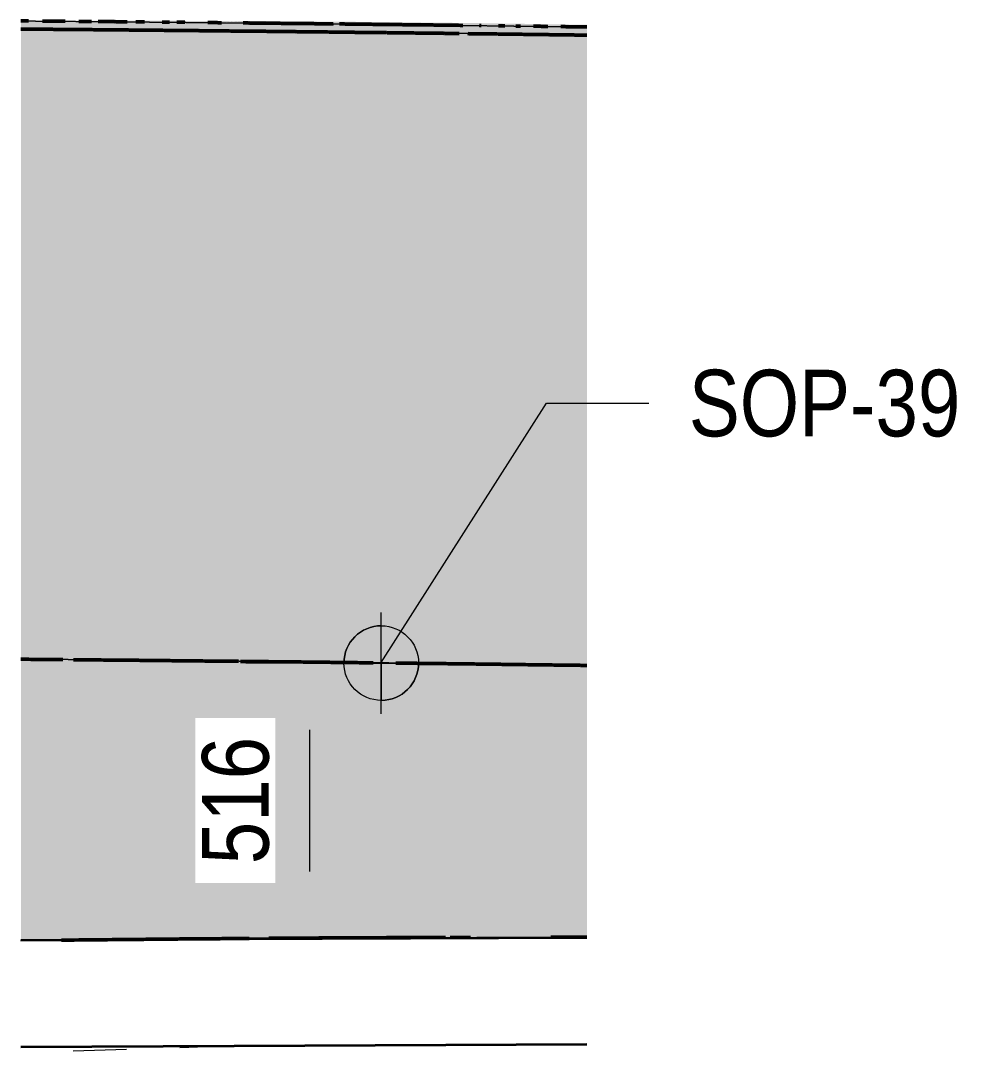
# Model space of a CAD drawing. Header units: metres. Extents: x 0 to 258, y 3 to 25.
# Drawn here: x 69.415 to 71.178, y 21.709 to 23.645 of the extents above; entities that cross this region are included whole.
import ezdxf

# ---------------------------------------------------------------- set-up
doc = ezdxf.new("R2010")
doc.units = ezdxf.units.M
doc.linetypes.add('JacobsDash', pattern=[0.0045, 0.003, -0.0015])
doc.layers.get('Defpoints').update_dxf_attribs({"color": 41})
for name, color, linetype, lineweight in [('A-ANNO-DIMS', 7, 'Continuous', 9), ('A-ANNO-NOTE', 7, 'Continuous', 9), ('A-FLOR', 7, 'Continuous', 50), ('A-FLOR-HDLN', 7, 'JacobsDash', 18), ('G-ANNO-TEXT', 7, 'Continuous', 9)]:
    doc.layers.add(name, color=color, linetype=linetype, lineweight=lineweight)
doc.styles.add('Arial Narrow_2', font='ARIALN.TTF', dxfattribs={"height": 0.125})
doc.dimstyles.new('Dimension_Standard_O__mm_', dxfattribs={"dimscale": 0.3048, "dimtxt": 0.127929, "dimasz": 0.410105, "dimexe": 0.393701, "dimexo": 0.246063, "dimgap": 0.246063, "dimtad": 1, "dimdec": 0, "dimlfac": 1000, "dimzin": 0, "dimdsep": 46, "dimtxsty": 'Arial Narrow_2', "dimsah": 1, "dimcen": 0.09, "dimaunit": 1, "dimadec": 4, "dimazin": 0, "dimtfac": 1, "dimtdec": 4, "dimtix": 1, "dimtmove": 0, "dimatfit": 3, "dimfxl": 1, "dimtvp": 1, "dimtfill": 1, "dimtolj": 1, "dimtzin": 0, "dimlwd": 18, "dimlwe": 18, "dimarcsym": 2})

# ---------------------------------------------------------------- blocks, each defined once
blk = doc.blocks.new('CS_SYMB_SETOUT POINT - 5mm-2022283-Section 185')
at = {"layer": 'A-ANNO-NOTE'}
h = blk.add_hatch(color=256, dxfattribs=at)
edge = h.paths.add_edge_path()
edge.add_line((399.7907, 22.5095), (399.7907, 22.4395))
edge.add_line((399.7907, 22.4395), (399.7207, 22.4395))
edge.add_arc((399.7907, 22.4395), 0.07, 90, 180, ccw=False)
h = blk.add_hatch(color=256, dxfattribs=at)
edge = h.paths.add_edge_path()
edge.add_line((399.7907, 22.3695), (399.7907, 22.4395))
edge.add_line((399.7907, 22.4395), (399.8607, 22.4395))
edge.add_arc((399.7907, 22.4395), 0.07, 270, 360, ccw=False)
for p, q in [((399.7907, 22.3445), (399.7907, 22.5345)), ((399.7907, 22.4395), (399.7907, 22.5095)), ((399.6957, 22.4395), (399.8857, 22.4395)), ((399.7207, 22.4395), (399.7907, 22.4395)), ((399.8607, 22.4395), (399.7907, 22.4395)), ((399.7907, 22.4395), (399.7907, 22.3695))]:
    blk.add_line(p, q, dxfattribs=at)
blk.add_circle((399.7907, 22.4395), 0.07, dxfattribs=at)
for start, end in [(90, 180), (270, 360)]:
    blk.add_arc((399.7907, 22.4395), 0.07, start, end, dxfattribs=at)
blk = doc.blocks.new('DIMBLOCK24-Section 185')
at = {"layer": 'A-ANNO-DIMS', "color": 0, "lineweight": 18, "transparency": 16777216}
for p, q in [((69.9213, 22.4395), (69.8374, 22.4395)), ((69.9574, 22.0485), (69.9574, 22.3145)), ((69.9913, 21.9235), (69.8374, 21.9235))]:
    blk.add_line(p, q, dxfattribs=at)
at = {"layer": 'A-ANNO-DIMS', "color": 0, "transparency": 16777216}
for points in [[(69.9365, 22.3145), (69.9782, 22.3145), (69.9574, 22.4395)], [(69.9365, 22.0485), (69.9782, 22.0485), (69.9574, 21.9235)]]:
    blk.add_solid(points, dxfattribs=at)
at = {"layer": 'Defpoints', "color": 0, "transparency": 16777216}
for p in [(69.9574, 22.4395), (69.9963, 22.4395), (70.0663, 21.9235)]:
    blk.add_point(p, dxfattribs=at)
at = {"layer": 'A-ANNO-DIMS', "color": 0, "lineweight": 18, "transparency": 16777216, "insert": (69.8185, 22.1815), "char_height": 0.125, "width": 0.285099, "attachment_point": 5, "rotation": 90, "style": 'Arial Narrow_2', "bg_fill": 3, "box_fill_scale": 1.1, "bg_fill_color": 256, "bg_fill_true_color": 13158600, "bg_fill_transparency": 0}
blk.add_mtext('\\A1;516', dxfattribs=at)

msp = doc.modelspace()

# ---------------------------------------------------------------- hatches: boundary and pattern name
at = {"layer": 'A-FLOR', "true_color": 0xc0c0c0}
for points in [[(70.4773, 23.618), (70.4773, 23.6334), (69.9855, 23.6394), (69.4987, 23.6441), (69.4154, 23.6448), (69.4154, 23.6294), (69.88, 23.6251), (70.3445, 23.6197), (70.454, 23.6183)], [(70.4773, 22.4351), (70.4773, 23.618), (69.9527, 23.6243), (69.4798, 23.6289), (69.4154, 23.6294), (69.4154, 22.4467), (69.8831, 22.4421), (70.4667, 22.4352)], [(69.4154, 21.919), (69.5866, 21.9204), (69.956, 21.9234), (70.2956, 21.9248), (70.4773, 21.9252), (70.4773, 22.4351), (69.9267, 22.4417), (69.4154, 22.4467), (69.4154, 21.9211)], [(69.4834, 21.9193), (70.4401, 21.9238), (70.4773, 21.9242), (70.4773, 21.9252), (70.1067, 21.9242), (69.7768, 21.9221), (69.5151, 21.9197)]]:
    msp.add_hatch(color=9, dxfattribs=at).paths.add_polyline_path(points)
h = msp.add_hatch(color=9, dxfattribs=at)
h.paths.add_polyline_path([(70.4773, 23.6334), (70.4773, 23.6375), (70.3058, 23.6401), (70.2389, 23.641), (70.0888, 23.6426), (69.9934, 23.6435), (69.8264, 23.6446), (69.7914, 23.6414), (70.3232, 23.6354), (70.465, 23.6336)])
h.paths.add_polyline_path([(69.752, 23.6418), (69.8094, 23.6447), (69.7651, 23.6448), (69.7638, 23.6448), (69.723, 23.6421), (69.7473, 23.6418)])
h.paths.add_polyline_path([(69.7914, 23.6414), (69.8136, 23.6438), (69.8264, 23.6446), (69.8263, 23.6446), (69.8094, 23.6446), (69.8098, 23.6447), (69.752, 23.6418), (69.7787, 23.6415)])
edge = h.paths.add_edge_path()
edge.add_line((69.5067, 23.6453), (69.4299, 23.6447))
edge.add_line((69.4299, 23.6447), (69.4896, 23.6445))
edge.add_line((69.4896, 23.6445), (69.4987, 23.6449))
edge.add_line((69.4987, 23.6449), (69.5068, 23.6453))
h.paths.add_polyline_path([(69.723, 23.6421), (69.7637, 23.6448), (69.5068, 23.6453), (69.4844, 23.6442), (69.708, 23.6422)])

# ---------------------------------------------------------------- linework, layer by layer
at = {"layer": 'A-FLOR', "lineweight": 35}
for p, q in [((69.8152, 21.9211), (69.4154, 21.919)), ((70.4773, 21.924), (69.8152, 21.9211)), ((69.4154, 21.719), (69.8152, 21.7211)), ((69.8152, 21.7211), (70.4773, 21.724))]:
    msp.add_line(p, q, dxfattribs=at)
at = {"layer": 'A-FLOR'}
for points in [[(69.4153, 23.6448), (69.4162, 23.6448), (69.417, 23.6448), (69.4179, 23.6448)], [(70.0129, 23.6391), (70.014, 23.639), (70.0152, 23.639), (70.0163, 23.639)], [(70.465, 23.6336), (70.4689, 23.6336), (70.4729, 23.6335), (70.4769, 23.6334)], [(69.4346, 22.4465), (69.4281, 22.4466), (69.4217, 22.4466), (69.4154, 22.4467)], [(69.4943, 22.446), (69.4876, 22.4461), (69.4809, 22.4461), (69.4743, 22.4462)], [(69.5544, 22.4454), (69.541, 22.4456), (69.5276, 22.4457), (69.5143, 22.4458)], [(69.5151, 21.9197), (69.5388, 21.9199), (69.5626, 21.9202), (69.5866, 21.9204)], [(69.5866, 21.9204), (69.5986, 21.9205), (69.6228, 21.9208), (69.6593, 21.9211), (69.6955, 21.9215), (69.7198, 21.9217), (69.7322, 21.9218)], [(69.8071, 21.9224), (69.8195, 21.9225), (69.8316, 21.9226), (69.8437, 21.9226)], [(69.8803, 21.9229), (69.8927, 21.923), (69.918, 21.9232), (69.9434, 21.9233), (69.956, 21.9234)], [(69.956, 21.9234), (69.9686, 21.9235), (69.9936, 21.9236), (70.0186, 21.9237), (70.0311, 21.9238)], [(70.0311, 21.9238), (70.0437, 21.9239), (70.0689, 21.924), (70.0942, 21.9241), (70.1067, 21.9242)], [(70.1818, 21.9245), (70.1917, 21.9245), (70.2018, 21.9246), (70.2118, 21.9246)], [(70.2205, 21.9246), (70.2334, 21.9247), (70.2464, 21.9247), (70.2589, 21.9247)], [(69.4918, 21.9194), (69.4996, 21.9195), (69.5073, 21.9196), (69.5151, 21.9197)]]:
    msp.add_open_spline(points, degree=3, dxfattribs=at)
for points, knots in [([(69.4179, 23.6448), (69.4187, 23.6448), (69.4215, 23.6448), (69.4253, 23.6447), (69.4284, 23.6447), (69.4293, 23.6447)], [0.0401935463, 0.0401935463, 0.0401935463, 0.0401935463, 0.0402832031, 0.0405273438, 0.0406158485, 0.0406158485, 0.0406158485, 0.0406158485]), ([(69.4556, 23.6445), (69.4561, 23.6445), (69.4593, 23.6445), (69.4653, 23.6444), (69.4725, 23.6444), (69.4783, 23.6443), (69.4839, 23.6443), (69.4907, 23.6442), (69.496, 23.6442), (69.4986, 23.6441)], [0.041461274, 0.041461274, 0.041461274, 0.041461274, 0.041503906, 0.041748047, 0.041992188, 0.042114258, 0.042236328, 0.042480469, 0.042724609, 0.042724609, 0.042724609, 0.042724609]), ([(69.5242, 23.6439), (69.5254, 23.6439), (69.5289, 23.6439), (69.5345, 23.6438), (69.5411, 23.6438), (69.5457, 23.6437), (69.548, 23.6437)], [0.0435736668, 0.0435736668, 0.0435736668, 0.0435736668, 0.0437011719, 0.0439453125, 0.0441894531, 0.0444335938, 0.0444335938, 0.0444335938, 0.0444335938]), ([(69.5602, 23.6436), (69.561, 23.6436), (69.5653, 23.6435), (69.5698, 23.6435), (69.5735, 23.6435)], [0.044840683, 0.044840683, 0.044840683, 0.044840683, 0.044921875, 0.0452622275, 0.0452622275, 0.0452622275, 0.0452622275]), ([(69.4224, 23.6294), (69.4212, 23.6294), (69.4186, 23.6294), (69.4162, 23.6294), (69.4149, 23.6294)], [-0.0406504866, -0.0406504866, -0.0406504866, -0.0406504866, -0.0405273438, -0.0403840216, -0.0403840216, -0.0403840216, -0.0403840216]), ([(69.4498, 23.6292), (69.4497, 23.6292), (69.444, 23.6292), (69.4346, 23.6293), (69.4259, 23.6294), (69.4224, 23.6294)], [-0.0415168889, -0.0415168889, -0.0415168889, -0.0415168889, -0.0415039062, -0.041015625, -0.0406509153, -0.0406509153, -0.0406509153, -0.0406509153]), ([(69.4798, 23.6289), (69.4782, 23.6289), (69.4737, 23.629), (69.4663, 23.629), (69.4578, 23.6291), (69.4524, 23.6291), (69.4498, 23.6292)], [-0.0423839694, -0.0423839694, -0.0423839694, -0.0423839694, -0.0422363281, -0.0419921875, -0.0417480469, -0.041517536, -0.041517536, -0.041517536, -0.041517536]), ([(69.5074, 23.6287), (69.5046, 23.6287), (69.4992, 23.6287), (69.4911, 23.6288), (69.4847, 23.6289), (69.4809, 23.6289), (69.4798, 23.6289)], [-0.0432507773, -0.0432507773, -0.0432507773, -0.0432507773, -0.04296875, -0.0427246094, -0.0424804688, -0.0423841567, -0.0423841567, -0.0423841567, -0.0423841567]), ([(69.5322, 23.6285), (69.5306, 23.6285), (69.5268, 23.6285), (69.5206, 23.6286), (69.5139, 23.6286), (69.5095, 23.6287), (69.5074, 23.6287)], [-0.0441172443, -0.0441172443, -0.0441172443, -0.0441172443, -0.0439453125, -0.0437011719, -0.0434570312, -0.0432512213, -0.0432512213, -0.0432512213, -0.0432512213]), ([(69.558, 23.6282), (69.5574, 23.6282), (69.5516, 23.6283), (69.5435, 23.6284), (69.5358, 23.6284), (69.5328, 23.6285), (69.5322, 23.6285)], [-0.0449840187, -0.0449840187, -0.0449840187, -0.0449840187, -0.044921875, -0.0444335938, -0.0441894531, -0.044117398, -0.044117398, -0.044117398, -0.044117398]), ([(69.5869, 23.628), (69.5846, 23.628), (69.5795, 23.628), (69.5698, 23.6281), (69.5625, 23.6282), (69.558, 23.6282)], [-0.0458506394, -0.0458506394, -0.0458506394, -0.0458506394, -0.0456542969, -0.0454101562, -0.0449842414, -0.0449842414, -0.0449842414, -0.0449842414]), ([(69.5735, 23.6435), (69.5751, 23.6435), (69.5794, 23.6434), (69.5865, 23.6434), (69.5946, 23.6433), (69.5999, 23.6432), (69.6024, 23.6432)], [0.0452626832, 0.0452626832, 0.0452626832, 0.0452626832, 0.0454101562, 0.0456542969, 0.0458984375, 0.046107207, 0.046107207, 0.046107207, 0.046107207]), ([(69.6167, 23.6277), (69.6158, 23.6277), (69.6121, 23.6277), (69.6057, 23.6278), (69.5972, 23.6279), (69.5909, 23.6279), (69.5875, 23.628), (69.5869, 23.628)], [-0.04671726, -0.04671726, -0.04671726, -0.04671726, -0.0466308594, -0.0463867188, -0.0461425781, -0.0458984375, -0.0458510001, -0.0458510001, -0.0458510001, -0.0458510001]), ([(69.6024, 23.6432), (69.6028, 23.6432), (69.6061, 23.6432), (69.6102, 23.6431), (69.6139, 23.6431), (69.6149, 23.6431)], [0.0461075835, 0.0461075835, 0.0461075835, 0.0461075835, 0.0461425781, 0.0463867188, 0.0464701205, 0.0464701205, 0.0464701205, 0.0464701205]), ([(69.6439, 23.6274), (69.6417, 23.6275), (69.6346, 23.6275), (69.6255, 23.6276), (69.6185, 23.6277), (69.6167, 23.6277)], [-0.0475831857, -0.0475831857, -0.0475831857, -0.0475831857, -0.0473632812, -0.046875, -0.0467174494, -0.0467174494, -0.0467174494, -0.0467174494]), ([(69.6307, 23.643), (69.635, 23.6429), (69.6405, 23.6429), (69.6458, 23.6428), (69.647, 23.6428)], [0.0469529566, 0.0469529566, 0.0469529566, 0.0469529566, 0.0473632812, 0.0474836017, 0.0474836017, 0.0474836017, 0.0474836017]), ([(69.6693, 23.6272), (69.6682, 23.6272), (69.6646, 23.6272), (69.6588, 23.6273), (69.6516, 23.6274), (69.6466, 23.6274), (69.644, 23.6274)], [-0.0484497716, -0.0484497716, -0.0484497716, -0.0484497716, -0.0483398438, -0.0480957031, -0.0478515625, -0.0475838807, -0.0475838807, -0.0475838807, -0.0475838807]), ([(69.697, 23.6269), (69.6916, 23.627), (69.6821, 23.6271), (69.6731, 23.6272), (69.6693, 23.6272)], [-0.0493164062, -0.0493164062, -0.0493164062, -0.0493164062, -0.048828125, -0.0484505014, -0.0484505014, -0.0484505014, -0.0484505014]), ([(69.6806, 23.6425), (69.6825, 23.6425), (69.6869, 23.6424), (69.6914, 23.6424), (69.694, 23.6424)], [0.0486422843, 0.0486422843, 0.0486422843, 0.0486422843, 0.048828125, 0.0490651947, 0.0490651947, 0.0490651947, 0.0490651947]), ([(69.7276, 23.6266), (69.726, 23.6267), (69.7215, 23.6267), (69.711, 23.6268), (69.7025, 23.6269), (69.697, 23.6269)], [-0.050183272, -0.050183272, -0.050183272, -0.050183272, -0.0500488281, -0.0498046875, -0.0493164062, -0.0493164062, -0.0493164062, -0.0493164062]), ([(69.708, 23.6422), (69.7117, 23.6422), (69.7165, 23.6421), (69.7215, 23.6421), (69.7226, 23.6421)], [0.0494871846, 0.0494871846, 0.0494871846, 0.0494871846, 0.0498046875, 0.0499027702, 0.0499027702, 0.0499027702, 0.0499027702]), ([(69.757, 23.6264), (69.7541, 23.6264), (69.7459, 23.6265), (69.736, 23.6266), (69.7289, 23.6266), (69.7276, 23.6266)], [-0.0510503634, -0.0510503634, -0.0510503634, -0.0510503634, -0.05078125, -0.0502929688, -0.0501837427, -0.0501837427, -0.0501837427, -0.0501837427]), ([(69.7839, 23.6261), (69.7823, 23.6261), (69.7759, 23.6262), (69.767, 23.6263), (69.7594, 23.6263), (69.7571, 23.6264)], [-0.0519169841, -0.0519169841, -0.0519169841, -0.0519169841, -0.0517578125, -0.0512695312, -0.0510508588, -0.0510508588, -0.0510508588, -0.0510508588]), ([(69.766, 23.6417), (69.767, 23.6416), (69.7731, 23.6416), (69.7815, 23.6415), (69.7887, 23.6414), (69.7912, 23.6414), (69.7914, 23.6414)], [0.0511769851, 0.0511769851, 0.0511769851, 0.0511769851, 0.0512695312, 0.0517578125, 0.0520019531, 0.0520218854, 0.0520218854, 0.0520218854, 0.0520218854]), ([(69.8115, 23.6258), (69.8109, 23.6258), (69.8048, 23.6259), (69.7962, 23.626), (69.788, 23.626), (69.7847, 23.6261), (69.7839, 23.6261)], [-0.0527835424, -0.0527835424, -0.0527835424, -0.0527835424, -0.052734375, -0.0522460938, -0.0520019531, -0.0519171262, -0.0519171262, -0.0519171262, -0.0519171262]), ([(69.8428, 23.6255), (69.8375, 23.6255), (69.8269, 23.6256), (69.8166, 23.6258), (69.8115, 23.6258)], [-0.0536502254, -0.0536502254, -0.0536502254, -0.0536502254, -0.0532226562, -0.0527836047, -0.0527836047, -0.0527836047, -0.0527836047]), ([(69.8326, 23.641), (69.835, 23.641), (69.8404, 23.6409), (69.8459, 23.6408), (69.8489, 23.6408)], [0.0532679382, 0.0532679382, 0.0532679382, 0.0532679382, 0.0534667969, 0.0537109375, 0.0537109375, 0.0537109375, 0.0537109375]), ([(69.8743, 23.6252), (69.8735, 23.6252), (69.87, 23.6252), (69.8648, 23.6253), (69.8589, 23.6253), (69.8527, 23.6254), (69.8474, 23.6254), (69.8436, 23.6255), (69.8428, 23.6255)], [-0.0545165159, -0.0545165159, -0.0545165159, -0.0545165159, -0.0544433594, -0.0541992188, -0.0540771484, -0.0539550781, -0.0537109375, -0.0536503003, -0.0536503003, -0.0536503003, -0.0536503003]), ([(69.8489, 23.6408), (69.852, 23.6408), (69.8566, 23.6407), (69.8628, 23.6407), (69.8687, 23.6406), (69.8758, 23.6405), (69.8865, 23.6404), (69.8958, 23.6403), (69.9022, 23.6403), (69.9042, 23.6402)], [0.053710938, 0.053710938, 0.053710938, 0.053710938, 0.053955078, 0.054077148, 0.054199219, 0.054443359, 0.0546875, 0.055175781, 0.055401247, 0.055401247, 0.055401247, 0.055401247]), ([(69.9002, 23.6249), (69.8983, 23.6249), (69.8919, 23.625), (69.8833, 23.6251), (69.8762, 23.6251), (69.8743, 23.6252)], [-0.0553834668, -0.0553834668, -0.0553834668, -0.0553834668, -0.0551757812, -0.0546875, -0.0545168461, -0.0545168461, -0.0545168461, -0.0545168461]), ([(69.924, 23.6246), (69.9231, 23.6246), (69.9197, 23.6247), (69.9144, 23.6247), (69.9078, 23.6248), (69.9031, 23.6249), (69.9005, 23.6249), (69.9002, 23.6249)], [-0.0562495458, -0.0562495458, -0.0562495458, -0.0562495458, -0.0561523438, -0.0559082031, -0.0556640625, -0.0554199219, -0.0553837082, -0.0553837082, -0.0553837082, -0.0553837082]), ([(69.9042, 23.6402), (69.9044, 23.6402), (69.9068, 23.6402), (69.9112, 23.6402), (69.9166, 23.6401), (69.9208, 23.6401), (69.9239, 23.64), (69.926, 23.64), (69.9269, 23.64)], [0.0554014865, 0.0554014865, 0.0554014865, 0.0554014865, 0.0554199219, 0.0556640625, 0.0559082031, 0.0560302734, 0.0561523438, 0.0562463868, 0.0562463868, 0.0562463868, 0.0562463868]), ([(69.9527, 23.6243), (69.947, 23.6244), (69.9387, 23.6245), (69.9295, 23.6246), (69.9255, 23.6246), (69.9241, 23.6246)], [-0.057116361, -0.057116361, -0.057116361, -0.057116361, -0.056640625, -0.0563964844, -0.0562500874, -0.0562500874, -0.0562500874, -0.0562500874]), ([(69.9269, 23.64), (69.9284, 23.64), (69.9323, 23.6399), (69.9412, 23.6398), (69.9491, 23.6398), (69.9543, 23.6397)], [0.0562465176, 0.0562465176, 0.0562465176, 0.0562465176, 0.0563964844, 0.056640625, 0.0570912871, 0.0570912871, 0.0570912871, 0.0570912871]), ([(69.9849, 23.624), (69.9833, 23.624), (69.9787, 23.624), (69.971, 23.6241), (69.9619, 23.6242), (69.9559, 23.6243), (69.9528, 23.6243), (69.9527, 23.6243)], [-0.0579830009, -0.0579830009, -0.0579830009, -0.0579830009, -0.0578613281, -0.0576171875, -0.0573730469, -0.0571289062, -0.0571167081, -0.0571167081, -0.0571167081, -0.0571167081]), ([(69.9544, 23.6397), (69.9548, 23.6397), (69.9581, 23.6397), (69.9644, 23.6396), (69.9735, 23.6395), (69.9805, 23.6394), (69.9846, 23.6394), (69.9855, 23.6394)], [0.0570914632, 0.0570914632, 0.0570914632, 0.0570914632, 0.0571289062, 0.0573730469, 0.0576171875, 0.0578613281, 0.0579356555, 0.0579356555, 0.0579356555, 0.0579356555]), ([(69.9855, 23.6394), (69.9877, 23.6393), (69.993, 23.6393), (69.9982, 23.6392), (70.0012, 23.6392), (70.0014, 23.6392)], [0.0579361874, 0.0579361874, 0.0579361874, 0.0579361874, 0.0581054688, 0.0583496094, 0.0583590636, 0.0583590636, 0.0583590636, 0.0583590636]), ([(70.0163, 23.639), (70.0198, 23.639), (70.0287, 23.6389), (70.0378, 23.6388), (70.0435, 23.6387), (70.044, 23.6387)], [0.0587814908, 0.0587814908, 0.0587814908, 0.0587814908, 0.0590820312, 0.0595703125, 0.0596259879, 0.0596259879, 0.0596259879, 0.0596259879]), ([(70.0441, 23.6387), (70.046, 23.6387), (70.0505, 23.6386), (70.0572, 23.6386), (70.0639, 23.6385), (70.0682, 23.6384), (70.07, 23.6384)], [0.0596264921, 0.0596264921, 0.0596264921, 0.0596264921, 0.0598144531, 0.0600585938, 0.0603027344, 0.0604708882, 0.0604708882, 0.0604708882, 0.0604708882]), ([(70.07, 23.6384), (70.0708, 23.6384), (70.0767, 23.6383), (70.0856, 23.6382), (70.0943, 23.6381), (70.0975, 23.6381), (70.0979, 23.6381)], [0.0604711794, 0.0604711794, 0.0604711794, 0.0604711794, 0.060546875, 0.0610351562, 0.0612792969, 0.0613156026, 0.0613156026, 0.0613156026, 0.0613156026]), ([(70.0979, 23.6381), (70.1003, 23.6381), (70.1055, 23.638), (70.1138, 23.6379), (70.1216, 23.6378), (70.1264, 23.6378), (70.1282, 23.6378)], [0.0613157885, 0.0613157885, 0.0613157885, 0.0613157885, 0.0615234375, 0.0617675781, 0.0620117188, 0.0621606888, 0.0621606888, 0.0621606888, 0.0621606888]), ([(70.1282, 23.6378), (70.1294, 23.6377), (70.1335, 23.6377), (70.1432, 23.6376), (70.1517, 23.6375), (70.1572, 23.6374), (70.1574, 23.6374)], [0.0621609837, 0.0621609837, 0.0621609837, 0.0621609837, 0.0622558594, 0.0625, 0.0629882812, 0.0630055891, 0.0630055891, 0.0630055891, 0.0630055891]), ([(70.1574, 23.6374), (70.1626, 23.6374), (70.1703, 23.6373), (70.1792, 23.6372), (70.1831, 23.6371), (70.1844, 23.6371)], [0.0630056187, 0.0630056187, 0.0630056187, 0.0630056187, 0.0634765625, 0.0637207031, 0.0638504263, 0.0638504263, 0.0638504263, 0.0638504263]), ([(70.1844, 23.6371), (70.1856, 23.6371), (70.188, 23.6371), (70.1917, 23.637), (70.1969, 23.6369), (70.2038, 23.6369), (70.2096, 23.6368), (70.2126, 23.6368)], [0.0638504893, 0.0638504893, 0.0638504893, 0.0638504893, 0.0639648438, 0.0640869141, 0.0642089844, 0.064453125, 0.0646972656, 0.0646972656, 0.0646972656, 0.0646972656]), ([(70.2126, 23.6368), (70.2155, 23.6367), (70.2246, 23.6366), (70.2353, 23.6365), (70.2429, 23.6364), (70.2443, 23.6364)], [0.0646972656, 0.0646972656, 0.0646972656, 0.0646972656, 0.0649414062, 0.0654296875, 0.0655401267, 0.0655401267, 0.0655401267, 0.0655401267]), ([(70.2755, 23.636), (70.2757, 23.636), (70.2767, 23.636), (70.2777, 23.636), (70.2785, 23.636)], [0.06638519019, 0.06638519019, 0.06638519019, 0.06638519019, 0.06640625, 0.0664760935, 0.0664760935, 0.0664760935, 0.0664760935]), ([(70.3113, 23.6356), (70.3133, 23.6355), (70.3171, 23.6355), (70.3211, 23.6354), (70.3232, 23.6354)], [0.0676449814, 0.0676449814, 0.0676449814, 0.0676449814, 0.0678710938, 0.0680749907, 0.0680749907, 0.0680749907, 0.0680749907]), ([(70.344, 23.6352), (70.3458, 23.6351), (70.3486, 23.6351), (70.3514, 23.6351), (70.3523, 23.635)], [0.0686952668, 0.0686952668, 0.0686952668, 0.0686952668, 0.0688476562, 0.068919459, 0.068919459, 0.068919459, 0.068919459]), ([(70.377, 23.6347), (70.3773, 23.6347), (70.3799, 23.6347), (70.3826, 23.6347), (70.385, 23.6346)], [0.0695591348, 0.0695591348, 0.0695591348, 0.0695591348, 0.0695800781, 0.0697644861, 0.0697644861, 0.0697644861, 0.0697644861]), ([(70.385, 23.6346), (70.3857, 23.6346), (70.3897, 23.6346), (70.3961, 23.6345), (70.4015, 23.6344), (70.4038, 23.6344)], [0.0697647913, 0.0697647913, 0.0697647913, 0.0697647913, 0.0698242188, 0.0700683594, 0.070267717, 0.070267717, 0.070267717, 0.070267717]), ([(70.4285, 23.6341), (70.4311, 23.634), (70.4352, 23.634), (70.4391, 23.6339), (70.4407, 23.6339)], [0.0710321705, 0.0710321705, 0.0710321705, 0.0710321705, 0.0712890625, 0.0714543372, 0.0714543372, 0.0714543372, 0.0714543372]), ([(70.4407, 23.6339), (70.4437, 23.6339), (70.449, 23.6338), (70.4567, 23.6337), (70.4618, 23.6336), (70.4646, 23.6336), (70.465, 23.6336)], [0.0714545919, 0.0714545919, 0.0714545919, 0.0714545919, 0.0717773438, 0.0720214844, 0.072265625, 0.0722991802, 0.0722991802, 0.0722991802, 0.0722991802]), ([(70.0449, 23.6233), (70.0434, 23.6233), (70.0366, 23.6234), (70.0244, 23.6235), (70.0075, 23.6237), (69.9942, 23.6239), (69.9865, 23.624), (69.9849, 23.624)], [-0.05971657, -0.05971657, -0.05971657, -0.05971657, -0.059570312, -0.059082031, -0.05859375, -0.058105469, -0.057983329, -0.057983329, -0.057983329, -0.057983329]), ([(70.072, 23.623), (70.0716, 23.623), (70.0686, 23.623), (70.063, 23.6231), (70.0554, 23.6232), (70.0495, 23.6233), (70.0459, 23.6233), (70.0449, 23.6233)], [-0.060582625, -0.060582625, -0.060582625, -0.060582625, -0.060546875, -0.0603027344, -0.0600585938, -0.0598144531, -0.0597167825, -0.0597167825, -0.0597167825, -0.0597167825]), ([(70.1014, 23.6227), (70.0994, 23.6227), (70.0946, 23.6227), (70.0847, 23.6229), (70.0769, 23.6229), (70.072, 23.623)], [-0.0614496279, -0.0614496279, -0.0614496279, -0.0614496279, -0.0612792969, -0.0610351562, -0.0605831908, -0.0605831908, -0.0605831908, -0.0605831908]), ([(70.1327, 23.6223), (70.132, 23.6223), (70.1283, 23.6223), (70.1217, 23.6224), (70.1127, 23.6225), (70.106, 23.6226), (70.1022, 23.6227), (70.1014, 23.6227)], [-0.0623157801, -0.0623157801, -0.0623157801, -0.0623157801, -0.0622558594, -0.0620117188, -0.0617675781, -0.0615234375, -0.0614498115, -0.0614498115, -0.0614498115, -0.0614498115]), ([(70.1624, 23.622), (70.1602, 23.622), (70.1527, 23.6221), (70.1429, 23.6222), (70.1349, 23.6223), (70.1327, 23.6223)], [-0.0631828571, -0.0631828571, -0.0631828571, -0.0631828571, -0.0629882812, -0.0625, -0.0623164321, -0.0623164321, -0.0623164321, -0.0623164321]), ([(70.1902, 23.6216), (70.1893, 23.6216), (70.1858, 23.6217), (70.1798, 23.6218), (70.1714, 23.6218), (70.1656, 23.6219), (70.1624, 23.622)], [-0.0640492936, -0.0640492936, -0.0640492936, -0.0640492936, -0.0639648438, -0.0637207031, -0.0634765625, -0.0631830528, -0.0631830528, -0.0631830528, -0.0631830528]), ([(70.2207, 23.6213), (70.2179, 23.6213), (70.2122, 23.6214), (70.2036, 23.6215), (70.1962, 23.6216), (70.1919, 23.6216), (70.1902, 23.6216)], [-0.0649160705, -0.0649160705, -0.0649160705, -0.0649160705, -0.0646972656, -0.064453125, -0.0642089844, -0.0640496735, -0.0640496735, -0.0640496735, -0.0640496735]), ([(70.2372, 23.6211), (70.232, 23.6211), (70.2264, 23.6212), (70.221, 23.6213), (70.2207, 23.6213)], [-0.0653499291, -0.0653499291, -0.0653499291, -0.0653499291, -0.0649414062, -0.0649162942, -0.0649162942, -0.0649162942, -0.0649162942]), ([(70.2842, 23.6205), (70.2817, 23.6205), (70.2765, 23.6206), (70.2681, 23.6207), (70.2603, 23.6208), (70.2555, 23.6208), (70.2538, 23.6209)], [-0.0666494049, -0.0666494049, -0.0666494049, -0.0666494049, -0.06640625, -0.0661621094, -0.0659179688, -0.0657832362, -0.0657832362, -0.0657832362, -0.0657832362]), ([(70.3086, 23.6202), (70.3074, 23.6202), (70.3019, 23.6203), (70.294, 23.6204), (70.2867, 23.6205), (70.2842, 23.6205)], [-0.0675155516, -0.0675155516, -0.0675155516, -0.0675155516, -0.0673828125, -0.0668945312, -0.0666495355, -0.0666495355, -0.0666495355, -0.0666495355]), ([(70.3341, 23.6199), (70.3339, 23.6199), (70.3308, 23.6199), (70.3252, 23.62), (70.3182, 23.6201), (70.3127, 23.6201), (70.3096, 23.6202), (70.3086, 23.6202)], [-0.0683825262, -0.0683825262, -0.0683825262, -0.0683825262, -0.068359375, -0.0681152344, -0.0678710938, -0.0676269531, -0.0675161562, -0.0675161562, -0.0675161562, -0.0675161562]), ([(70.3664, 23.6195), (70.3612, 23.6195), (70.3529, 23.6196), (70.3422, 23.6198), (70.3367, 23.6198), (70.3341, 23.6199)], [-0.0692493975, -0.0692493975, -0.0692493975, -0.0692493975, -0.0688476562, -0.0686035156, -0.0683827768, -0.0683827768, -0.0683827768, -0.0683827768]), ([(70.3999, 23.619), (70.3994, 23.619), (70.3958, 23.6191), (70.3858, 23.6192), (70.3751, 23.6194), (70.3676, 23.6195), (70.3665, 23.6195)], [-0.0701159516, -0.0701159516, -0.0701159516, -0.0701159516, -0.0700683594, -0.0698242188, -0.0693359375, -0.0692497434, -0.0692497434, -0.0692497434, -0.0692497434]), ([(70.4288, 23.6187), (70.427, 23.6187), (70.4226, 23.6188), (70.4154, 23.6188), (70.4076, 23.6189), (70.4024, 23.619), (70.3999, 23.619)], [-0.0709826389, -0.0709826389, -0.0709826389, -0.0709826389, -0.0708007812, -0.0705566406, -0.0703125, -0.0701160182, -0.0701160182, -0.0701160182, -0.0701160182]), ([(70.454, 23.6183), (70.4533, 23.6184), (70.4479, 23.6184), (70.4397, 23.6185), (70.4319, 23.6186), (70.4288, 23.6187)], [-0.0718492595, -0.0718492595, -0.0718492595, -0.0718492595, -0.0717773438, -0.0712890625, -0.0709829087, -0.0709829087, -0.0709829087, -0.0709829087]), ([(70.4771, 23.618), (70.4734, 23.6181), (70.4673, 23.6182), (70.4597, 23.6183), (70.4556, 23.6183), (70.454, 23.6183)], [-0.0726060673, -0.0726060673, -0.0726060673, -0.0726060673, -0.072265625, -0.0720214844, -0.0718496672, -0.0718496672, -0.0718496672, -0.0718496672]), ([(69.4743, 22.4462), (69.4729, 22.4462), (69.4597, 22.4463), (69.4464, 22.4464), (69.4347, 22.4465), (69.4346, 22.4465)], [-0.045119277, -0.045119277, -0.045119277, -0.045119277, -0.045, -0.044, -0.043991909, -0.043991909, -0.043991909, -0.043991909]), ([(69.5949, 22.4451), (69.5888, 22.4451), (69.5753, 22.4452), (69.5618, 22.4454), (69.5544, 22.4454)], [-0.048501176, -0.048501176, -0.048501176, -0.048501176, -0.048, -0.047374013, -0.047374013, -0.047374013, -0.047374013]), ([(69.6358, 22.4447), (69.6282, 22.4447), (69.6145, 22.4449), (69.6009, 22.445), (69.5949, 22.4451)], [-0.049628749, -0.049628749, -0.049628749, -0.049628749, -0.049, -0.048501381, -0.048501381, -0.048501381, -0.048501381]), ([(69.6768, 22.4443), (69.6676, 22.4444), (69.654, 22.4445), (69.6403, 22.4446), (69.6358, 22.4447)], [-0.050755723, -0.050755723, -0.050755723, -0.050755723, -0.05, -0.04962908, -0.04962908, -0.04962908, -0.04962908]), ([(69.7182, 22.4439), (69.7134, 22.4439), (69.7025, 22.444), (69.6888, 22.4441), (69.6797, 22.4442), (69.6768, 22.4443)], [-0.051883485, -0.051883485, -0.051883485, -0.051883485, -0.0515, -0.051, -0.050756117, -0.050756117, -0.050756117, -0.050756117]), ([(69.7615, 22.4434), (69.7613, 22.4434), (69.7547, 22.4435), (69.7415, 22.4436), (69.7273, 22.4438), (69.7196, 22.4438), (69.7182, 22.4439)], [-0.053010834, -0.053010834, -0.053010834, -0.053010834, -0.053, -0.0525, -0.052, -0.051883808, -0.051883808, -0.051883808, -0.051883808]), ([(69.8041, 22.443), (69.8025, 22.443), (69.7948, 22.4431), (69.7806, 22.4432), (69.7678, 22.4433), (69.7615, 22.4434)], [-0.054138221, -0.054138221, -0.054138221, -0.054138221, -0.054, -0.0535, -0.053010853, -0.053010853, -0.053010853, -0.053010853]), ([(69.8237, 22.4428), (69.8214, 22.4428), (69.815, 22.4429), (69.8084, 22.4429), (69.8041, 22.443)], [-0.0547022312, -0.0547022312, -0.0547022312, -0.0547022312, -0.0545, -0.0541386739, -0.0541386739, -0.0541386739, -0.0541386739]), ([(69.8427, 22.4426), (69.8397, 22.4426), (69.8347, 22.4427), (69.8296, 22.4427), (69.8275, 22.4427)], [-0.0552651664, -0.0552651664, -0.0552651664, -0.0552651664, -0.055, -0.0548130071, -0.0548130071, -0.0548130071, -0.0548130071]), ([(69.8831, 22.4421), (69.8781, 22.4422), (69.867, 22.4423), (69.8538, 22.4425), (69.8454, 22.4425), (69.8428, 22.4426)], [-0.056392735, -0.056392735, -0.056392735, -0.056392735, -0.056, -0.0555, -0.055265589, -0.055265589, -0.055265589, -0.055265589]), ([(69.9267, 22.4417), (69.9264, 22.4417), (69.9197, 22.4417), (69.9064, 22.4419), (69.8921, 22.442), (69.8844, 22.4421), (69.8831, 22.4421)], [-0.057520144, -0.057520144, -0.057520144, -0.057520144, -0.0575, -0.057, -0.0565, -0.056392957, -0.056392957, -0.056392957, -0.056392957]), ([(69.9697, 22.4412), (69.9678, 22.4412), (69.9597, 22.4413), (69.9455, 22.4415), (69.9329, 22.4416), (69.9267, 22.4417)], [-0.058647693, -0.058647693, -0.058647693, -0.058647693, -0.0585, -0.058, -0.057520325, -0.057520325, -0.057520325, -0.057520325]), ([(70.0122, 22.4407), (70.0025, 22.4408), (69.9883, 22.441), (69.9741, 22.4411), (69.9697, 22.4412)], [-0.05977488, -0.05977488, -0.05977488, -0.05977488, -0.059, -0.05864784, -0.05864784, -0.05864784, -0.05864784]), ([(70.0547, 22.4402), (70.0434, 22.4404), (70.0292, 22.4405), (70.015, 22.4407), (70.0122, 22.4407)], [-0.060902429, -0.060902429, -0.060902429, -0.060902429, -0.06, -0.059775061, -0.059775061, -0.059775061, -0.059775061]), ([(70.076, 22.44), (70.0702, 22.4401), (70.0631, 22.4401), (70.056, 22.4402), (70.0548, 22.4402)], [-0.0614666811, -0.0614666811, -0.0614666811, -0.0614666811, -0.061, -0.0609029842, -0.0609029842, -0.0609029842, -0.0609029842]), ([(70.1396, 22.4393), (70.1376, 22.4393), (70.1306, 22.4394), (70.1236, 22.4394), (70.1185, 22.4395)], [-0.0631570642, -0.0631570642, -0.0631570642, -0.0631570642, -0.063, -0.062593723, -0.062593723, -0.062593723, -0.062593723]), ([(70.1831, 22.4387), (70.1827, 22.4388), (70.1789, 22.4388), (70.1718, 22.4389), (70.1621, 22.439), (70.1514, 22.4391), (70.1439, 22.4392), (70.1396, 22.4393)], [-0.064284533, -0.064284533, -0.064284533, -0.064284533, -0.06425, -0.064, -0.06375, -0.0635, -0.063157165, -0.063157165, -0.063157165, -0.063157165]), ([(70.2294, 22.4382), (70.2238, 22.4383), (70.2113, 22.4384), (70.1957, 22.4386), (70.186, 22.4387), (70.1831, 22.4387)], [-0.065411901, -0.065411901, -0.065411901, -0.065411901, -0.065, -0.0645, -0.064284764, -0.064284764, -0.064284764, -0.064284764]), ([(70.2714, 22.4377), (70.271, 22.4377), (70.2649, 22.4378), (70.2527, 22.4379), (70.2384, 22.4381), (70.2306, 22.4382), (70.2294, 22.4382)], [-0.06653927, -0.06653927, -0.06653927, -0.06653927, -0.0665, -0.066, -0.0655, -0.065412056, -0.065412056, -0.065412056, -0.065412056]), ([(70.3092, 22.4372), (70.3015, 22.4373), (70.289, 22.4375), (70.2767, 22.4376), (70.2714, 22.4377)], [-0.067666638, -0.067666638, -0.067666638, -0.067666638, -0.067, -0.066539357, -0.066539357, -0.066539357, -0.066539357]), ([(70.353, 22.4367), (70.342, 22.4368), (70.3266, 22.437), (70.3131, 22.4372), (70.3092, 22.4372)], [-0.068794006, -0.068794006, -0.068794006, -0.068794006, -0.068, -0.067666699, -0.067666699, -0.067666699, -0.067666699]), ([(70.3991, 22.4361), (70.3937, 22.4362), (70.3814, 22.4363), (70.3657, 22.4365), (70.3558, 22.4366), (70.353, 22.4367)], [-0.069921374, -0.069921374, -0.069921374, -0.069921374, -0.0695, -0.069, -0.068794197, -0.068794197, -0.068794197, -0.068794197]), ([(70.4395, 22.4356), (70.4389, 22.4356), (70.4326, 22.4357), (70.4205, 22.4358), (70.4075, 22.436), (70.4001, 22.4361), (70.3991, 22.4361)], [-0.071048742, -0.071048742, -0.071048742, -0.071048742, -0.071, -0.0705, -0.07, -0.069921783, -0.069921783, -0.069921783, -0.069921783]), ([(70.4772, 22.4351), (70.4757, 22.4351), (70.4712, 22.4352), (70.4637, 22.4353), (70.4527, 22.4354), (70.4447, 22.4355), (70.4395, 22.4356)], [-0.072122872, -0.072122872, -0.072122872, -0.072122872, -0.072, -0.07175, -0.0715, -0.071049332, -0.071049332, -0.071049332, -0.071049332]), ([(69.7322, 21.9218), (69.7383, 21.9218), (69.7508, 21.9219), (69.7759, 21.9221), (69.7948, 21.9223), (69.8071, 21.9224)], [-0.971631206, -0.971631206, -0.971631206, -0.971631206, -0.970744681, -0.969858156, -0.968085106, -0.968085106, -0.968085106, -0.968085106]), ([(70.1067, 21.9242), (70.1192, 21.9242), (70.1379, 21.9243), (70.1629, 21.9244), (70.1754, 21.9245), (70.1818, 21.9245)], [-0.953900709, -0.953900709, -0.953900709, -0.953900709, -0.95212766, -0.951241135, -0.95035461, -0.95035461, -0.95035461, -0.95035461]), ([(70.4097, 21.9251), (70.4223, 21.9251), (70.4447, 21.9251), (70.467, 21.9252), (70.4773, 21.9252)], [-0.939716312, -0.939716312, -0.939716312, -0.939716312, -0.937943262, -0.936471333, -0.936471333, -0.936471333, -0.936471333])]:
    msp.add_open_spline(points, degree=3, knots=knots, dxfattribs=at)
at = {"layer": 'A-FLOR-HDLN'}
msp.add_line((69.8135, 21.721), (69.4522, 21.7089), dxfattribs=at)
for points, knots in [([(69.4293, 23.6447), (69.4331, 23.6447), (69.4415, 23.6446), (69.4506, 23.6445), (69.4555, 23.6445)], [0.0406174271, 0.0406174271, 0.0406174271, 0.0406174271, 0.041015625, 0.0414599226, 0.0414599226, 0.0414599226, 0.0414599226]), ([(69.4986, 23.6441), (69.5012, 23.6441), (69.5089, 23.644), (69.5173, 23.644), (69.5231, 23.6439), (69.5242, 23.6439)], [0.0427246094, 0.0427246094, 0.0427246094, 0.0427246094, 0.04296875, 0.0434570312, 0.0435728826, 0.0435728826, 0.0435728826, 0.0435728826]), ([(69.548, 23.6437), (69.5504, 23.6437), (69.5544, 23.6436), (69.5585, 23.6436), (69.5601, 23.6436)], [0.0444335938, 0.0444335938, 0.0444335938, 0.0444335938, 0.0446777344, 0.0448391742, 0.0448391742, 0.0448391742, 0.0448391742]), ([(69.6149, 23.6431), (69.6167, 23.6431), (69.6212, 23.643), (69.6264, 23.643), (69.6298, 23.643), (69.6307, 23.643)], [0.046471513, 0.046471513, 0.046471513, 0.046471513, 0.0466308594, 0.046875, 0.0469524837, 0.0469524837, 0.0469524837, 0.0469524837]), ([(69.6471, 23.6428), (69.6507, 23.6428), (69.6566, 23.6427), (69.6645, 23.6426), (69.6715, 23.6426), (69.677, 23.6425), (69.68, 23.6425), (69.6806, 23.6425)], [0.047485152, 0.047485152, 0.047485152, 0.047485152, 0.047851562, 0.048095703, 0.048339844, 0.048583984, 0.048642284, 0.048642284, 0.048642284, 0.048642284]), ([(69.694, 23.6424), (69.6967, 23.6423), (69.7013, 23.6423), (69.7061, 23.6422), (69.708, 23.6422)], [0.0490666614, 0.0490666614, 0.0490666614, 0.0490666614, 0.0493164062, 0.0494871846, 0.0494871846, 0.0494871846, 0.0494871846]), ([(69.7227, 23.6421), (69.723, 23.6421), (69.7247, 23.6421), (69.7294, 23.642), (69.7396, 23.6419), (69.7524, 23.6418), (69.7619, 23.6417), (69.766, 23.6417)], [0.049904116, 0.049904116, 0.049904116, 0.049904116, 0.049926758, 0.050048828, 0.050292969, 0.05078125, 0.051176985, 0.051176985, 0.051176985, 0.051176985]), ([(69.7914, 23.6414), (69.7936, 23.6414), (69.8006, 23.6413), (69.8136, 23.6412), (69.8257, 23.6411), (69.8321, 23.641), (69.8326, 23.641)], [0.052021885, 0.052021885, 0.052021885, 0.052021885, 0.052246094, 0.052734375, 0.053222656, 0.053266596, 0.053266596, 0.053266596, 0.053266596]), ([(70.0014, 23.6392), (70.0042, 23.6392), (70.0081, 23.6391), (70.0118, 23.6391), (70.0128, 23.6391)], [0.0583604158, 0.0583604158, 0.0583604158, 0.0583604158, 0.05859375, 0.058681503, 0.058681503, 0.058681503, 0.058681503]), ([(70.2443, 23.6364), (70.246, 23.6364), (70.2508, 23.6363), (70.2587, 23.6362), (70.2676, 23.6361), (70.273, 23.636), (70.2755, 23.636)], [0.0655402899, 0.0655402899, 0.0655402899, 0.0655402899, 0.0656738281, 0.0659179688, 0.0661621094, 0.0663851902, 0.0663851902, 0.0663851902, 0.0663851902]), ([(70.2785, 23.636), (70.283, 23.6359), (70.2922, 23.6358), (70.3024, 23.6357), (70.3088, 23.6356), (70.3111, 23.6356), (70.3113, 23.6356)], [0.066477775, 0.066477775, 0.066477775, 0.066477775, 0.066894531, 0.067382812, 0.067626953, 0.06764314, 0.06764314, 0.06764314, 0.06764314]), ([(70.3232, 23.6354), (70.3235, 23.6354), (70.3264, 23.6354), (70.332, 23.6353), (70.3388, 23.6352), (70.3428, 23.6352), (70.3439, 23.6352)], [0.0680749907, 0.0680749907, 0.0680749907, 0.0680749907, 0.0681152344, 0.068359375, 0.0686035156, 0.0686938334, 0.0686938334, 0.0686938334, 0.0686938334]), ([(70.3523, 23.635), (70.3575, 23.635), (70.3658, 23.6349), (70.3741, 23.6348), (70.3769, 23.6347)], [0.068919891, 0.068919891, 0.068919891, 0.068919891, 0.0693359375, 0.0695578581, 0.0695578581, 0.0695578581, 0.0695578581]), ([(70.4039, 23.6344), (70.4044, 23.6344), (70.4078, 23.6343), (70.4138, 23.6343), (70.4214, 23.6342), (70.4262, 23.6341), (70.4285, 23.6341)], [0.0702690865, 0.0702690865, 0.0702690865, 0.0702690865, 0.0703125, 0.0705566406, 0.0708007812, 0.0710305226, 0.0710305226, 0.0710305226, 0.0710305226]), ([(70.2537, 23.6209), (70.2524, 23.6209), (70.2479, 23.6209), (70.2424, 23.621), (70.2382, 23.621), (70.2372, 23.6211)], [-0.0657829148, -0.0657829148, -0.0657829148, -0.0657829148, -0.0656738281, -0.0654296875, -0.0653512287, -0.0653512287, -0.0653512287, -0.0653512287]), ([(69.5143, 22.4458), (69.5113, 22.4458), (69.5047, 22.4459), (69.4981, 22.446), (69.4943, 22.446)], [-0.0462466449, -0.0462466449, -0.0462466449, -0.0462466449, -0.046, -0.0456848764, -0.0456848764, -0.0456848764, -0.0456848764]), ([(70.1184, 22.4395), (70.1173, 22.4395), (70.1099, 22.4396), (70.0962, 22.4398), (70.0832, 22.4399), (70.0765, 22.44), (70.0761, 22.44)], [-0.062592402, -0.062592402, -0.062592402, -0.062592402, -0.0625, -0.062, -0.0615, -0.061467993, -0.061467993, -0.061467993, -0.061467993]), ([(69.4153, 21.9185), (69.4249, 21.9186), (69.4447, 21.9189), (69.4648, 21.9191), (69.4751, 21.9192)], [-0.987288993, -0.987288993, -0.987288993, -0.987288993, -0.985815603, -0.984263701, -0.984263701, -0.984263701, -0.984263701])]:
    msp.add_open_spline(points, degree=3, knots=knots, dxfattribs=at)
for points in [[(69.8274, 22.4427), (69.8262, 22.4427), (69.825, 22.4428), (69.8238, 22.4428)], [(69.8437, 21.9226), (69.8558, 21.9227), (69.868, 21.9228), (69.8803, 21.9229)], [(70.2119, 21.9246), (70.2147, 21.9246), (70.2176, 21.9246), (70.2205, 21.9246)], [(70.2589, 21.9247), (70.2714, 21.9248), (70.2956, 21.9249), (70.3319, 21.9249), (70.371, 21.925), (70.397, 21.9251), (70.4097, 21.9251)]]:
    msp.add_open_spline(points, degree=3, dxfattribs=at)
at = {"layer": 'G-ANNO-TEXT'}
for p, q in [((70.0909, 22.4408), (70.4015, 22.9275)), ((70.4015, 22.9275), (70.5934, 22.9275))]:
    msp.add_line(p, q, dxfattribs=at)

# ---------------------------------------------------------------- block references
at = {"layer": 'A-ANNO-NOTE'}
msp.add_blockref('CS_SYMB_SETOUT POINT - 5mm-2022283-Section 185', (-329.6994, 0), dxfattribs=at)

# ---------------------------------------------------------------- texts
at = {"layer": 'G-ANNO-TEXT', "insert": (70.6684, 22.99), "char_height": 0.125, "attachment_point": 1, "style": 'Arial Narrow_2', "bg_fill": 3, "box_fill_scale": 1, "bg_fill_color": 256, "bg_fill_true_color": 13158600, "bg_fill_transparency": 0}
msp.add_mtext('SOP-39', dxfattribs=at)

# ---------------------------------------------------------------- next in the draw order: dimensions: what is measured, and where the dimension line sits
at = {"layer": 'A-ANNO-DIMS', "lineweight": 18}
dim = msp.add_linear_dim(base=(69.9574, 22.4395), p1=(70.0663, 21.9235), p2=(69.9963, 22.4395), angle=90, dimstyle='Dimension_Standard_O__mm_', override={"dimpost": '<>', "dimfxl": 0.520759}, dxfattribs=at)
dim.commit()
dim.dimension.update_dxf_attribs({"geometry": 'DIMBLOCK24-Section 185', "text_midpoint": (69.8185, 22.1815)})

doc.saveas('drawing.dxf')
